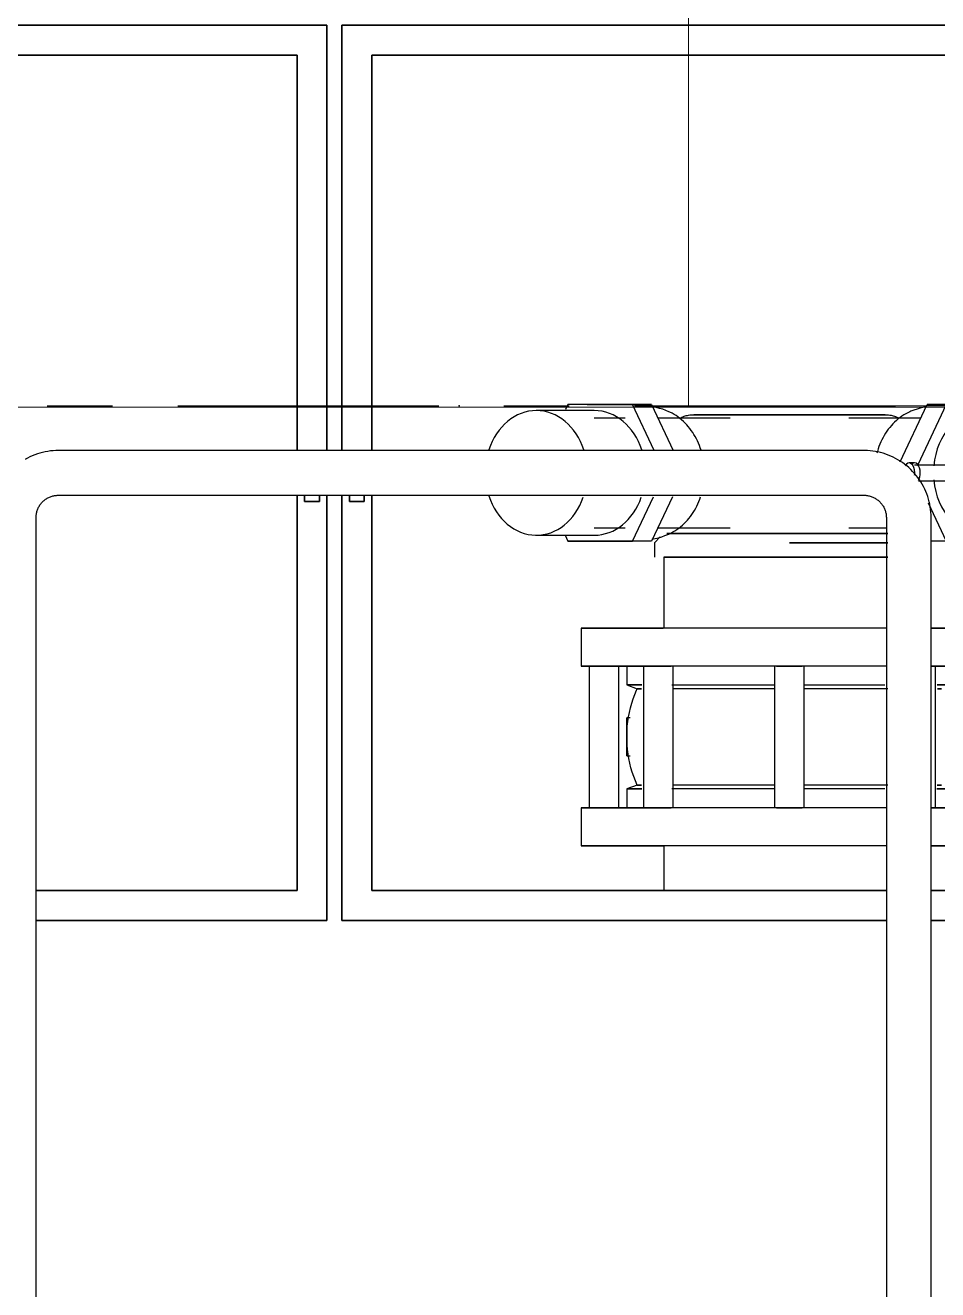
# Model space of a CAD drawing. Header units: millimetres. Extents: x 3774 to 718460, y -768339 to 192544.
# Drawn here: x 513681 to 514293, y -732009 to -731162 of the extents above; entities that cross this region are included whole.
import ezdxf
from ezdxf.xclip import XClip

# ---------------------------------------------------------------- set-up
doc = ezdxf.new("R2010")
doc.units = ezdxf.units.MM
doc.header["$XCLIPFRAME"] = 0
doc.linetypes.add('TA_GL_000.70000', pattern=[1.925, 0.7, -0.175, 0.175, -0.175, 0.7])
doc.linetypes.add('XKITLINE00', pattern=[0])
doc.layers.add('000 - 0_HIDE_OBJ_FRAMING_DEF_SUB_1', color=7, linetype='Continuous')
doc.layers.add('000 - 0_SYM_DWG_GRIDLINE_MAIN_COLOR_251', color=7, linetype='Continuous')
doc.layers.add('Part', color=7, linetype='Continuous', lineweight=0)
doc.styles.add('TA', font='', dxfattribs={"height": 4.5})
doc.styles.get('TA').set_extended_font_data('Cordia New')

# ---------------------------------------------------------------- blocks, each defined once
blk = doc.blocks.new('*U6352')
at = {"layer": '000 - 0_SYM_DWG_GRIDLINE_MAIN_COLOR_251', "color": 7, "linetype": 'ByBlock', "ltscale": 5}
blk.add_line((70, 0), (-169.147, 0), dxfattribs=at)
at = {"layer": '000 - 0_SYM_DWG_GRIDLINE_MAIN_COLOR_251', "color": 7}
blk.add_point((-99.147, 0), dxfattribs=at)
at = {"color": 7, "style": 'TA', "flags": 1}
blk.add_attdef('LOCATION', (6, -6), '', height=4.5, rotation=270, dxfattribs=at)
blk = doc.blocks.new('W-1-PP19-SE-ENT3_20260407-142914_PP19_ENT3_ELE4_DIMS_2')
at = {"layer": '000 - 0_SYM_DWG_GRIDLINE_MAIN_COLOR_251', "color": 7, "linetype": 'TA_GL_000.70000', "xscale": 50.00000000000003, "yscale": 50.00000000000003, "zscale": 50.00000000000003, "rotation": 180}
blk.add_blockref('*U6352', (-2517, 102450), dxfattribs=at)
blk = doc.blocks.new('*A22716562')
at = {"layer": 'Part', "color": 7, "linetype": 'XKITLINE00', "lineweight": 0}
for p, q in [((2581.921134, -156.339902), (2581.921134, -130.739902)), ((2586.238825, -156.339902), (2581.921134, -156.339902))]:
    blk.add_line(p, q, dxfattribs=at)
blk = doc.blocks.new('*A22826573')
at = {"layer": 'Part', "color": 7, "linetype": 'XKITLINE00', "lineweight": 0}
blk.add_line((2577.484961, -156.347902), (2594.164986, -156.347902), dxfattribs=at)
blk = doc.blocks.new('W-1-PP19-SE-ENT3_20260407-143459_PP19_ENT3_SE_ELE4')
at = {"color": 7, "lineweight": 0, "xscale": 125, "yscale": 125, "zscale": 125}
for name in ['*A22716562', '*A22826573']:
    blk.add_blockref(name, (-320145.950375, 121992.48775), dxfattribs=at)
blk = doc.blocks.new('DPA_U BICYCLE PARKING - DPA_U BICYCLE PARKING_650mm-10731399-2350-01 ENTRANCE 3 ELEVATION 4')
at = {"layer": '000 - 0_HIDE_OBJ_FRAMING_DEF_SUB_1', "color": 7}
for p, q in [((-10343.64, 102215), (-10882.96, 102215)), ((-10882.96, 102185), (-10343.64, 102185)), ((-10897.96, 101302), (-10897.96, 102170)), ((-10327.96, 102170), (-10327.96, 101300)), ((-10297.96, 101300), (-10297.96, 102170))]:
    blk.add_line(p, q, dxfattribs=at)
at = {"layer": '000 - 0_HIDE_OBJ_FRAMING_DEF_SUB_1', "color": 7, "flags": 128}
for points in [[(-10882.96, 102215), (-10884.76, 102214.96), (-10886.55, 102214.86), (-10888.34, 102214.68), (-10890.13, 102214.43), (-10891.9, 102214.1), (-10893.65, 102213.71), (-10895.39, 102213.25), (-10897.11, 102212.72), (-10898.81, 102212.12), (-10900.48, 102211.45), (-10902.12, 102210.71), (-10903.74, 102209.91), (-10905.09, 102209.17)], [(-10320.18, 102208.81), (-10321.75, 102209.69), (-10323.35, 102210.5), (-10324.99, 102211.26), (-10326.65, 102211.94), (-10328.34, 102212.56), (-10330.05, 102213.11), (-10331.79, 102213.59), (-10333.54, 102214), (-10335.31, 102214.35), (-10337.09, 102214.62), (-10338.88, 102214.81), (-10340.67, 102214.94), (-10342.47, 102215), (-10342.96, 102215)], [(-10297.96, 102170), (-10297.99, 102171.8), (-10298.1, 102173.6), (-10298.28, 102175.39), (-10298.53, 102177.17), (-10298.85, 102178.94), (-10299.25, 102180.7), (-10299.71, 102182.44), (-10300.24, 102184.16), (-10300.84, 102185.85), (-10301.51, 102187.52), (-10302.24, 102189.17), (-10303.04, 102190.78), (-10303.9, 102192.36), (-10304.83, 102193.9), (-10305.82, 102195.41), (-10306.86, 102196.87), (-10307.97, 102198.3), (-10309.12, 102199.67), (-10310.34, 102201), (-10311.6, 102202.28), (-10312.92, 102203.51), (-10314.28, 102204.68), (-10315.69, 102205.8), (-10317.15, 102206.86), (-10318.64, 102207.87), (-10319.23, 102208.23)], [(-10894.99, 102178.96), (-10894.62, 102179.43), (-10894.23, 102179.89), (-10893.83, 102180.33)], [(-10334, 102182.03), (-10333.52, 102181.66), (-10333.07, 102181.28), (-10332.62, 102180.87)]]:
    blk.add_lwpolyline(points, dxfattribs=at)
blk = doc.blocks.new('DPA_U BICYCLE PARKING - DPA_U BICYCLE PARKING_650mm-V189-2350-01 ENTRANCE 3 ELEVATION 4')
at = {"layer": '000 - 0_HIDE_OBJ_FRAMING_DEF_SUB_1', "color": 7}
for p, q in [((-10342.96, 102215), (-10882.96, 102215)), ((-10882.96, 102185), (-10342.96, 102185)), ((-10897.96, 101302), (-10897.96, 102170)), ((-10327.96, 102170), (-10327.96, 101300)), ((-10297.96, 101300), (-10297.96, 102170))]:
    blk.add_line(p, q, dxfattribs=at)
at = {"layer": '000 - 0_HIDE_OBJ_FRAMING_DEF_SUB_1', "color": 7, "flags": 128}
for points in [[(-10882.96, 102215), (-10884.76, 102214.96), (-10886.55, 102214.86), (-10888.34, 102214.68), (-10890.13, 102214.43), (-10891.9, 102214.1), (-10893.65, 102213.71), (-10895.39, 102213.25), (-10897.11, 102212.72), (-10898.81, 102212.12), (-10900.48, 102211.45), (-10902.12, 102210.71), (-10903.74, 102209.91), (-10905.32, 102209.05)], [(-10297.96, 102170), (-10297.99, 102171.8), (-10298.1, 102173.6), (-10298.28, 102175.39), (-10298.53, 102177.17), (-10298.85, 102178.94), (-10299.25, 102180.7), (-10299.71, 102182.44), (-10300.24, 102184.16), (-10300.84, 102185.85), (-10301.51, 102187.52), (-10302.24, 102189.17), (-10303.04, 102190.78), (-10303.9, 102192.36), (-10304.83, 102193.9), (-10305.82, 102195.41), (-10306.86, 102196.87), (-10307.97, 102198.3), (-10309.12, 102199.67), (-10310.34, 102201), (-10311.6, 102202.28), (-10312.92, 102203.51), (-10314.28, 102204.68), (-10315.69, 102205.8), (-10317.15, 102206.86), (-10318.64, 102207.87), (-10320.18, 102208.81), (-10321.75, 102209.69), (-10323.35, 102210.5), (-10324.99, 102211.26), (-10326.65, 102211.94), (-10328.34, 102212.56), (-10330.05, 102213.11), (-10331.79, 102213.59), (-10333.54, 102214), (-10335.31, 102214.35), (-10337.09, 102214.62), (-10338.88, 102214.81), (-10340.67, 102214.94), (-10342.47, 102215), (-10342.96, 102215)], [(-10897.96, 102170), (-10897.94, 102170.6), (-10897.91, 102171.2), (-10897.85, 102171.8), (-10897.76, 102172.39), (-10897.66, 102172.98), (-10897.53, 102173.57), (-10897.37, 102174.15), (-10897.19, 102174.72), (-10896.99, 102175.28), (-10896.77, 102175.84), (-10896.53, 102176.39), (-10896.26, 102176.93), (-10895.97, 102177.45), (-10895.66, 102177.97), (-10895.34, 102178.47), (-10894.99, 102178.96), (-10894.62, 102179.43), (-10894.23, 102179.89), (-10893.83, 102180.33), (-10893.41, 102180.76), (-10892.97, 102181.17), (-10892.51, 102181.56), (-10892.04, 102181.93), (-10891.56, 102182.29), (-10891.06, 102182.62), (-10890.55, 102182.94), (-10890.03, 102183.23), (-10889.49, 102183.5), (-10888.95, 102183.75), (-10888.39, 102183.98), (-10887.83, 102184.19), (-10887.26, 102184.37), (-10886.68, 102184.53), (-10886.09, 102184.67), (-10885.51, 102184.78), (-10884.91, 102184.87), (-10884.32, 102184.94), (-10883.72, 102184.98), (-10883.12, 102185), (-10882.96, 102185)], [(-10342.96, 102185), (-10342.36, 102184.99), (-10341.76, 102184.95), (-10341.16, 102184.89), (-10340.57, 102184.81), (-10339.98, 102184.7), (-10339.39, 102184.57), (-10338.81, 102184.42), (-10338.24, 102184.24), (-10337.67, 102184.04), (-10337.11, 102183.82), (-10336.57, 102183.57), (-10336.03, 102183.3), (-10335.5, 102183.02), (-10334.99, 102182.71), (-10334.49, 102182.38), (-10334, 102182.03), (-10333.52, 102181.66), (-10333.07, 102181.28), (-10332.62, 102180.87), (-10332.2, 102180.45), (-10331.79, 102180.01), (-10331.39, 102179.56), (-10331.02, 102179.09)], [(-10331.02, 102179.09), (-10330.67, 102178.6), (-10330.33, 102178.1), (-10330.02, 102177.59), (-10329.73, 102177.07), (-10329.45, 102176.54), (-10329.2, 102175.99), (-10328.98, 102175.44), (-10328.77, 102174.87), (-10328.59, 102174.3), (-10328.43, 102173.72), (-10328.29, 102173.14), (-10328.17, 102172.55), (-10328.08, 102171.96), (-10328.02, 102171.36), (-10327.98, 102170.76), (-10327.96, 102170.16), (-10327.96, 102170)]]:
    blk.add_lwpolyline(points, dxfattribs=at)
blk = doc.blocks.new('FH_FDC BOX - FH_FDC BOX-19340604-2350-01 ENTRANCE 3 ELEVATION 4')
at = {"layer": '000 - 0_HIDE_OBJ_FRAMING_DEF_SUB_1', "color": 7}
for p, q in [((-11282.96, 102500), (-10702.96, 102500)), ((-11282.96, 102500), (-10702.96, 102500)), ((-11282.96, 102500), (-10702.96, 102500)), ((-10702.96, 102500), (-11282.96, 102500)), ((-10702.96, 102500), (-10702.96, 102214.83)), ((-10702.96, 102500), (-10702.96, 102214.83)), ((-10702.96, 102500), (-10702.96, 102214.83)), ((-10702.96, 102214.83), (-10702.96, 102500)), ((-10692.96, 102500), (-10112.96, 102500)), ((-10692.96, 102214.82), (-10692.96, 102500)), ((-10692.96, 102500), (-10112.96, 102500)), ((-10692.96, 102500), (-10692.96, 102214.82)), ((-10692.96, 102214.82), (-10692.96, 102500)), ((-10692.96, 102500), (-10112.96, 102500)), ((-10112.96, 102500), (-10692.96, 102500)), ((-10692.96, 102500), (-10692.96, 102214.82)), ((-10722.96, 102480), (-11262.96, 102480)), ((-11262.96, 102480), (-10722.96, 102480)), ((-10722.96, 102214.85), (-10722.96, 102480)), ((-10722.96, 102480), (-10722.96, 102214.85)), ((-10672.96, 102480), (-10672.96, 102214.8)), ((-10132.96, 102480), (-10672.96, 102480)), ((-10672.96, 102480), (-10132.96, 102480)), ((-10672.96, 102214.8), (-10672.96, 102480)), ((-10541.41, 102245.77), (-10542.94, 102242.55)), ((-10498.12, 102245.77), (-10541.41, 102245.77)), ((-10528.63, 102245.77), (-10541.41, 102245.77)), ((-10528.63, 102245.77), (-10485.34, 102245.77)), ((-10483.57, 102215), (-10498.12, 102245.77)), ((-10485.34, 102245.77), (-10498.12, 102245.77)), ((-10485.34, 102245.77), (-10470.79, 102215)), ((-10318.72, 102207.41), (-10300.57, 102245.77)), ((-10287.79, 102245.77), (-10306.94, 102205.28)), ((-10300.57, 102245.77), (-10257.28, 102245.77)), ((-10287.79, 102245.77), (-10300.57, 102245.77)), ((-10523.72, 102241.77), (-10562.62, 102241.77)), ((-10503.08, 102236.77), (-10523.72, 102236.77)), ((-10432.72, 102236.77), (-10481.08, 102236.77)), ((-10304.83, 102236.77), (-10353.19, 102236.77)), ((-10309.02, 102206.66), (-10312.71, 102206.66)), ((-10279.08, 102205.26), (-10309.02, 102205.26)), ((-10306.41, 102194.74), (-10279.08, 102194.74)), ((-10722.96, 101920), (-10722.96, 102185.15)), ((-10722.96, 102185.15), (-10722.96, 101920)), ((-10717.96, 102180.88), (-10717.96, 102185.16)), ((-10717.96, 102185.16), (-10717.96, 102180.88)), ((-10707.96, 102185.17), (-10707.96, 102180.88)), ((-10707.96, 102180.88), (-10707.96, 102185.17)), ((-10702.96, 102185.17), (-10702.96, 101900)), ((-10702.96, 102185.17), (-10702.96, 101900)), ((-10702.96, 102185.17), (-10702.96, 101900)), ((-10702.96, 101900), (-10702.96, 102185.17)), ((-10692.96, 101900), (-10692.96, 102185.18)), ((-10692.96, 102185.18), (-10692.96, 101900)), ((-10692.96, 101900), (-10692.96, 102185.18)), ((-10692.96, 102185.18), (-10692.96, 101900)), ((-10687.96, 102180.88), (-10687.96, 102185.18)), ((-10687.96, 102185.18), (-10687.96, 102180.88)), ((-10677.96, 102185.19), (-10677.96, 102180.88)), ((-10677.96, 102180.88), (-10677.96, 102185.19)), ((-10672.96, 102185.2), (-10672.96, 101920)), ((-10672.96, 101920), (-10672.96, 102185.2)), ((-10498.12, 102154.23), (-10484.06, 102183.97)), ((-10471.27, 102183.97), (-10485.34, 102154.23)), ((-10707.96, 102180.88), (-10717.96, 102180.88)), ((-10717.96, 102180.88), (-10707.96, 102180.88)), ((-10677.96, 102180.88), (-10687.96, 102180.88)), ((-10687.96, 102180.88), (-10677.96, 102180.88)), ((-10299.9, 102179.83), (-10287.79, 102154.23)), ((-10562.62, 102158.23), (-10523.72, 102158.23)), ((-10543.31, 102158.23), (-10541.41, 102154.23)), ((-10523.72, 102163.23), (-10503.08, 102163.23)), ((-10481.08, 102163.23), (-10432.72, 102163.23)), ((-10392.96, 102159.45), (-10475.07, 102159.45)), ((-10475.07, 102159.45), (-10392.96, 102159.45)), ((-10392.96, 102159.45), (-10326.99, 102159.45)), ((-10326.99, 102159.45), (-10392.96, 102159.45)), ((-10353.19, 102163.23), (-10327.95, 102163.23)), ((-10541.41, 102154.23), (-10498.12, 102154.23)), ((-10528.63, 102154.23), (-10541.41, 102154.23)), ((-10485.34, 102154.23), (-10528.63, 102154.23)), ((-10485.34, 102154.23), (-10498.12, 102154.23)), ((-10479.49, 102157.07), (-10483.4, 102153.16)), ((-10483.4, 102153.16), (-10483.4, 102143.45)), ((-10392.96, 102153.16), (-10327.02, 102153.16)), ((-10327.02, 102153.16), (-10392.96, 102153.16)), ((-10392.96, 102153.16), (-10392.96, 102153.16)), ((-10258.2, 102154.23), (-10297.97, 102154.23)), ((-10287.79, 102154.23), (-10297.97, 102154.23)), ((-10477.11, 102143.45), (-10477.11, 102096)), ((-10477.11, 102143.45), (-10328.49, 102143.45)), ((-10328.49, 102143.45), (-10477.11, 102143.45)), ((-10392.96, 102143.45), (-10327.01, 102143.45)), ((-10327.01, 102143.45), (-10392.96, 102143.45)), ((-10392.96, 102143.45), (-10392.96, 102143.45)), ((-10532.46, 102096), (-10532.46, 102070.5)), ((-10327.42, 102096), (-10532.46, 102096)), ((-10532.46, 102096), (-10477.65, 102096)), ((-10253.46, 102096), (-10297.5, 102096)), ((-10297.5, 102096), (-10253.46, 102096)), ((-10327.41, 102070.5), (-10532.46, 102070.5)), ((-10532.46, 102070.5), (-10477.65, 102070.5)), ((-10527.21, 102070.5), (-10527.21, 101975.5)), ((-10517.21, 102070.5), (-10525.87, 102070.5)), ((-10525.87, 102070.5), (-10517.21, 102070.5)), ((-10517.21, 102070.5), (-10508.55, 102070.5)), ((-10508.55, 102070.5), (-10517.21, 102070.5)), ((-10507.21, 101975.5), (-10507.21, 102070.5)), ((-10501.96, 102070.5), (-10501.96, 102057.88)), ((-10328.89, 102070.5), (-10501.96, 102070.5)), ((-10501.96, 102070.5), (-10477.65, 102070.5)), ((-10490.81, 102070.5), (-10490.81, 101975.5)), ((-10487.88, 102070.5), (-10489.47, 102070.5)), ((-10489.47, 102070.5), (-10473.74, 102070.5)), ((-10478.23, 102070.5), (-10489.47, 102070.5)), ((-10489.47, 102070.5), (-10487.88, 102070.5)), ((-10472.15, 102070.5), (-10487.88, 102070.5)), ((-10487.88, 102070.5), (-10478.23, 102070.5)), ((-10473.74, 102070.5), (-10472.15, 102070.5)), ((-10470.81, 101975.5), (-10470.81, 102070.5)), ((-10402.96, 102070.5), (-10402.96, 101975.5)), ((-10401.62, 102070.5), (-10384.3, 102070.5)), ((-10384.3, 102070.5), (-10401.62, 102070.5)), ((-10382.96, 101975.5), (-10382.96, 102070.5)), ((-10298.01, 102070.5), (-10296.44, 102070.5)), ((-10296.44, 102070.5), (-10298.01, 102070.5)), ((-10298.01, 102070.5), (-10296.44, 102070.5)), ((-10296.44, 102070.5), (-10298.01, 102070.5)), ((-10253.46, 102070.5), (-10297.52, 102070.5)), ((-10297.52, 102070.5), (-10253.46, 102070.5)), ((-10283.96, 102070.5), (-10296.84, 102070.5)), ((-10296.84, 102070.5), (-10283.96, 102070.5)), ((-10295.1, 101975.5), (-10295.1, 102070.5)), ((-10501.96, 102057.88), (-10494.94, 102055.33)), ((-10501.96, 102057.88), (-10491.9, 102057.88)), ((-10491.9, 102057.88), (-10501.96, 102057.88)), ((-10471.75, 102057.88), (-10403.06, 102057.88)), ((-10382.85, 102057.88), (-10328.89, 102057.88)), ((-10293.97, 102057.88), (-10283.96, 102057.88)), ((-10283.96, 102057.88), (-10293.97, 102057.88)), ((-10492.08, 102055.33), (-10494.94, 102055.33)), ((-10494.94, 102055.33), (-10492.08, 102055.33)), ((-10402.94, 102055.33), (-10470.86, 102055.33)), ((-10326.89, 102055.33), (-10382.98, 102055.33)), ((-10290.97, 102055.33), (-10293.76, 102055.33)), ((-10293.76, 102055.33), (-10290.97, 102055.33)), ((-10499.68, 102035.75), (-10501.96, 102035.75)), ((-10501.96, 102035.75), (-10501.96, 102010.25)), ((-10501.96, 102010.25), (-10501.96, 102035.75)), ((-10501.96, 102010.25), (-10499.68, 102010.25)), ((-10494.94, 101990.67), (-10501.96, 101988.12)), ((-10492.15, 101990.67), (-10494.94, 101990.67)), ((-10494.94, 101990.67), (-10492.15, 101990.67)), ((-10402.99, 101990.67), (-10470.9, 101990.67)), ((-10326.85, 101990.67), (-10382.92, 101990.67)), ((-10290.97, 101990.67), (-10293.83, 101990.67)), ((-10293.83, 101990.67), (-10290.97, 101990.67)), ((-10501.96, 101988.12), (-10501.96, 101975.5)), ((-10491.94, 101988.12), (-10501.96, 101988.12)), ((-10501.96, 101988.12), (-10491.94, 101988.12)), ((-10403.11, 101988.12), (-10471.79, 101988.12)), ((-10328.89, 101988.12), (-10382.8, 101988.12)), ((-10283.96, 101988.12), (-10294.01, 101988.12)), ((-10294.01, 101988.12), (-10283.96, 101988.12)), ((-10532.46, 101975.5), (-10532.46, 101950)), ((-10327.35, 101975.5), (-10532.46, 101975.5)), ((-10532.46, 101975.5), (-10477.65, 101975.5)), ((-10517.21, 101975.5), (-10525.87, 101975.5)), ((-10525.87, 101975.5), (-10517.21, 101975.5)), ((-10517.21, 101975.5), (-10508.55, 101975.5)), ((-10508.55, 101975.5), (-10517.21, 101975.5)), ((-10328.89, 101975.5), (-10501.96, 101975.5)), ((-10501.96, 101975.5), (-10477.65, 101975.5)), ((-10473.74, 101975.5), (-10489.47, 101975.5)), ((-10489.47, 101975.5), (-10487.88, 101975.5)), ((-10487.88, 101975.5), (-10489.47, 101975.5)), ((-10489.47, 101975.5), (-10478.23, 101975.5)), ((-10487.88, 101975.5), (-10472.15, 101975.5)), ((-10478.23, 101975.5), (-10487.88, 101975.5)), ((-10472.15, 101975.5), (-10473.74, 101975.5)), ((-10401.62, 101975.5), (-10384.3, 101975.5)), ((-10384.3, 101975.5), (-10401.62, 101975.5)), ((-10298.03, 101975.5), (-10296.44, 101975.5)), ((-10296.44, 101975.5), (-10298.03, 101975.5)), ((-10298.03, 101975.5), (-10296.44, 101975.5)), ((-10296.44, 101975.5), (-10298.03, 101975.5)), ((-10253.46, 101975.5), (-10297.58, 101975.5)), ((-10297.58, 101975.5), (-10253.46, 101975.5)), ((-10283.96, 101975.5), (-10296.9, 101975.5)), ((-10296.9, 101975.5), (-10283.96, 101975.5)), ((-10327.33, 101950), (-10532.46, 101950)), ((-10532.46, 101950), (-10477.65, 101950)), ((-10477.11, 101950), (-10477.11, 101920)), ((-10253.46, 101950), (-10297.6, 101950)), ((-10297.6, 101950), (-10253.46, 101950)), ((-10897.96, 101920), (-10722.96, 101920)), ((-10722.96, 101920), (-10897.96, 101920)), ((-10672.96, 101920), (-10327.81, 101920)), ((-10327.81, 101920), (-10672.96, 101920)), ((-10298.1, 101920), (-10132.96, 101920)), ((-10132.96, 101920), (-10298.1, 101920)), ((-10702.96, 101900), (-10897.96, 101900)), ((-10702.96, 101900), (-10897.96, 101900)), ((-10702.96, 101900), (-10897.96, 101900)), ((-10897.96, 101900), (-10702.96, 101900)), ((-10327.8, 101900), (-10692.96, 101900)), ((-10327.8, 101900), (-10692.96, 101900)), ((-10327.8, 101900), (-10692.96, 101900)), ((-10692.96, 101900), (-10327.8, 101900)), ((-10328.49, 101900), (-10477.11, 101900)), ((-10477.11, 101900), (-10328.49, 101900)), ((-10112.96, 101900), (-10298.11, 101900)), ((-10112.96, 101900), (-10298.11, 101900)), ((-10112.96, 101900), (-10298.11, 101900)), ((-10298.11, 101900), (-10112.96, 101900))]:
    blk.add_line(p, q, dxfattribs=at)
at = {"layer": '000 - 0_HIDE_OBJ_FRAMING_DEF_SUB_1', "color": 7, "flags": 128}
for points in [[(-10473.79, 102241), (-10475.8, 102241.84), (-10477.88, 102242.59), (-10480.02, 102243.25), (-10482.2, 102243.81), (-10484.43, 102244.28)], [(-10300.77, 102244.4), (-10303.01, 102243.97), (-10305.21, 102243.44), (-10307.37, 102242.81), (-10309.46, 102242.08), (-10311.5, 102241.27), (-10312.13, 102241)], [(-10452.16, 102215.13), (-10452.68, 102216.73), (-10453.26, 102218.31), (-10453.89, 102219.86), (-10454.57, 102221.38), (-10455.3, 102222.87), (-10456.08, 102224.33), (-10456.92, 102225.75), (-10457.79, 102227.13), (-10458.72, 102228.47), (-10459.69, 102229.77), (-10460.71, 102231.02), (-10461.77, 102232.23), (-10462.87, 102233.39), (-10464.01, 102234.49), (-10465.19, 102235.55), (-10466.41, 102236.55), (-10467.66, 102237.49), (-10468.95, 102238.37), (-10470.27, 102239.19), (-10471.62, 102239.94), (-10473, 102240.64), (-10473.79, 102241)], [(-10466.53, 102236.64), (-10465.82, 102237), (-10465.09, 102237.34), (-10464.35, 102237.64), (-10463.6, 102237.92), (-10462.84, 102238.16), (-10462.07, 102238.37), (-10461.29, 102238.56), (-10460.51, 102238.71), (-10459.71, 102238.83), (-10458.92, 102238.92), (-10458.12, 102238.97), (-10457.32, 102239), (-10457.11, 102239)], [(-10392.96, 102239), (-10395.52, 102239), (-10398.08, 102239), (-10400.64, 102239), (-10403.18, 102239), (-10405.7, 102239), (-10408.2, 102239), (-10410.68, 102239), (-10413.14, 102239), (-10415.55, 102239), (-10417.94, 102239), (-10420.28, 102239), (-10422.58, 102239), (-10424.83, 102239), (-10427.03, 102239), (-10429.18, 102239), (-10431.27, 102239), (-10433.29, 102239), (-10435.26, 102239), (-10437.15, 102239), (-10438.97, 102239), (-10440.72, 102239), (-10442.4, 102239), (-10443.99, 102239), (-10445.51, 102239), (-10446.94, 102239), (-10448.28, 102239), (-10449.53, 102239), (-10450.7, 102239), (-10451.77, 102239), (-10452.75, 102239), (-10453.63, 102239), (-10454.41, 102239), (-10455.1, 102239), (-10455.69, 102239), (-10456.17, 102239), (-10456.56, 102239), (-10456.84, 102239), (-10457.02, 102239), (-10457.1, 102239), (-10457.11, 102239)], [(-10457.11, 102239), (-10457.05, 102239), (-10456.9, 102239), (-10456.64, 102239), (-10456.29, 102239), (-10455.83, 102239), (-10455.27, 102239), (-10454.61, 102239), (-10453.85, 102239), (-10452.99, 102239), (-10452.04, 102239), (-10451, 102239), (-10449.86, 102239), (-10448.63, 102239), (-10447.31, 102239), (-10445.9, 102239), (-10444.41, 102239), (-10442.84, 102239), (-10441.18, 102239), (-10439.45, 102239), (-10437.65, 102239), (-10435.77, 102239), (-10433.83, 102239), (-10431.82, 102239), (-10429.75, 102239), (-10427.62, 102239), (-10425.43, 102239), (-10423.19, 102239), (-10420.9, 102239), (-10418.57, 102239), (-10416.2, 102239), (-10413.79, 102239), (-10411.35, 102239), (-10408.88, 102239), (-10406.38, 102239), (-10403.86, 102239), (-10401.32, 102239), (-10398.77, 102239), (-10396.21, 102239), (-10393.65, 102239), (-10392.96, 102239)], [(-10392.96, 102239), (-10390.39, 102239), (-10387.83, 102239), (-10385.28, 102239), (-10382.74, 102239), (-10380.21, 102239), (-10377.71, 102239), (-10375.23, 102239), (-10372.78, 102239), (-10370.36, 102239), (-10367.97, 102239), (-10365.63, 102239), (-10363.33, 102239), (-10361.08, 102239), (-10358.88, 102239), (-10356.73, 102239), (-10354.65, 102239), (-10352.62, 102239), (-10350.66, 102239), (-10348.76, 102239), (-10346.94, 102239), (-10345.19, 102239), (-10343.51, 102239), (-10341.92, 102239), (-10340.4, 102239), (-10338.98, 102239), (-10337.63, 102239), (-10336.38, 102239), (-10335.21, 102239), (-10334.14, 102239), (-10333.17, 102239), (-10332.28, 102239), (-10331.5, 102239), (-10330.81, 102239), (-10330.23, 102239), (-10329.74, 102239), (-10329.35, 102239), (-10329.07, 102239), (-10328.89, 102239), (-10328.81, 102239), (-10328.81, 102239)], [(-10328.81, 102239), (-10328.86, 102239), (-10329.01, 102239), (-10329.27, 102239), (-10329.63, 102239), (-10330.08, 102239), (-10330.64, 102239), (-10331.3, 102239), (-10332.06, 102239), (-10332.92, 102239), (-10333.87, 102239), (-10334.92, 102239), (-10336.06, 102239), (-10337.29, 102239), (-10338.6, 102239), (-10340.01, 102239), (-10341.5, 102239), (-10343.07, 102239), (-10344.73, 102239), (-10346.46, 102239), (-10348.26, 102239), (-10350.14, 102239), (-10352.08, 102239), (-10354.09, 102239), (-10356.16, 102239), (-10358.3, 102239), (-10360.48, 102239), (-10362.72, 102239), (-10365.01, 102239), (-10367.34, 102239), (-10369.71, 102239), (-10372.12, 102239), (-10374.56, 102239), (-10377.04, 102239), (-10379.53, 102239), (-10382.05, 102239), (-10384.59, 102239), (-10387.14, 102239), (-10389.7, 102239), (-10392.26, 102239), (-10392.96, 102239)], [(-10312.13, 102241), (-10313.52, 102240.34), (-10314.88, 102239.62), (-10316.22, 102238.84), (-10317.53, 102237.99), (-10318.8, 102237.08), (-10320.04, 102236.12), (-10321.24, 102235.09), (-10322.41, 102234.02), (-10323.53, 102232.89), (-10324.61, 102231.71), (-10325.65, 102230.48), (-10326.65, 102229.21), (-10327.6, 102227.89), (-10328.51, 102226.53), (-10329.37, 102225.13), (-10330.18, 102223.69), (-10330.94, 102222.22), (-10331.65, 102220.72), (-10332.3, 102219.18), (-10332.91, 102217.62), (-10333.46, 102216.03), (-10333.97, 102214.42), (-10334.28, 102213.26)], [(-10328.81, 102239), (-10328.01, 102238.98), (-10327.21, 102238.94), (-10326.41, 102238.86), (-10325.62, 102238.74), (-10324.83, 102238.6), (-10324.05, 102238.43), (-10323.28, 102238.22), (-10322.51, 102237.98), (-10321.76, 102237.72), (-10321.02, 102237.42), (-10320.29, 102237.1), (-10319.57, 102236.74)], [(-10473.79, 102159), (-10472.39, 102159.66), (-10471.03, 102160.38), (-10469.69, 102161.16), (-10468.38, 102162.01), (-10467.11, 102162.92), (-10465.87, 102163.88), (-10464.67, 102164.91), (-10463.51, 102165.98), (-10462.38, 102167.11), (-10461.3, 102168.29), (-10460.26, 102169.52), (-10459.26, 102170.79), (-10458.31, 102172.11), (-10457.4, 102173.47), (-10456.55, 102174.87), (-10455.74, 102176.31), (-10454.98, 102177.78), (-10454.27, 102179.28), (-10453.61, 102180.82), (-10453, 102182.38), (-10452.45, 102183.97)], [(-10485.14, 102155.6), (-10482.9, 102156.03), (-10480.7, 102156.56), (-10478.55, 102157.19), (-10476.45, 102157.92), (-10474.41, 102158.73), (-10473.79, 102159)], [(-10494.94, 101990.67), (-10496.18, 101993.54), (-10497.3, 101996.45), (-10498.3, 101999.41), (-10499.19, 102002.4), (-10499.95, 102005.43), (-10500.59, 102008.48), (-10501.11, 102011.56), (-10501.51, 102014.66), (-10501.78, 102017.77), (-10501.93, 102020.88), (-10501.95, 102024), (-10501.85, 102027.12), (-10501.62, 102030.24), (-10501.27, 102033.34), (-10500.79, 102036.42), (-10500.19, 102039.49), (-10499.47, 102042.53), (-10498.63, 102045.53), (-10497.67, 102048.5), (-10496.59, 102051.43), (-10495.4, 102054.32), (-10494.94, 102055.33)]]:
    blk.add_lwpolyline(points, dxfattribs=at)
at = {"layer": '000 - 0_HIDE_OBJ_FRAMING_DEF_SUB_1', "color": 7}
for centre, major_axis, ratio, start_param, end_param in [((-10562.62, 102200), (0, 41.77), 0.819152, 5.088484, 7.477886), ((-10523.72, 102200), (0, 41.77), 0.819152, 5.088484, 6.283185), ((-10262.19, 102200), (0, 41.77), 0.819152, 0, 1.456605), ((-10312.71, 102200), (0, 6.66), 0.573576, 4.712389, 7.064524), ((-10309.02, 102200), (0, 6.66), 0.573576, 4.712389, 6.806784), ((-10312.71, 102200), (0, 6.66), 0.573576, 4.492791, 4.712389), ((-10309.02, 102200), (0, 6.66), 0.573576, 3.872176, 4.712389), ((-10262.19, 102200), (0, 41.77), 0.819152, 1.684988, 3.141593), ((-10562.62, 102200), (0, 41.77), 0.819152, 1.946892, 4.310421), ((-10523.72, 102200), (0, 41.77), 0.819152, 3.141593, 4.310421)]:
    blk.add_ellipse(centre, major_axis=major_axis, ratio=ratio, start_param=start_param, end_param=end_param, dxfattribs=at)
blk = doc.blocks.new('A$C7d5df670')
at = {"layer": '000 - 0_HIDE_OBJ_FRAMING_DEF_SUB_1', "color": 7}
for name in ['FH_FDC BOX - FH_FDC BOX-19340604-2350-01 ENTRANCE 3 ELEVATION 4', 'DPA_U BICYCLE PARKING - DPA_U BICYCLE PARKING_650mm-10731399-2350-01 ENTRANCE 3 ELEVATION 4', 'DPA_U BICYCLE PARKING - DPA_U BICYCLE PARKING_650mm-10731399-2350-01 ENTRANCE 3 ELEVATION 4', 'DPA_U BICYCLE PARKING - DPA_U BICYCLE PARKING_650mm-10731399-2350-01 ENTRANCE 3 ELEVATION 4', 'DPA_U BICYCLE PARKING - DPA_U BICYCLE PARKING_650mm-10731399-2350-01 ENTRANCE 3 ELEVATION 4', 'DPA_U BICYCLE PARKING - DPA_U BICYCLE PARKING_650mm-10731399-2350-01 ENTRANCE 3 ELEVATION 4', 'DPA_U BICYCLE PARKING - DPA_U BICYCLE PARKING_650mm-10731399-2350-01 ENTRANCE 3 ELEVATION 4', 'DPA_U BICYCLE PARKING - DPA_U BICYCLE PARKING_650mm-10731399-2350-01 ENTRANCE 3 ELEVATION 4', 'DPA_U BICYCLE PARKING - DPA_U BICYCLE PARKING_650mm-10731399-2350-01 ENTRANCE 3 ELEVATION 4', 'DPA_U BICYCLE PARKING - DPA_U BICYCLE PARKING_650mm-10731399-2350-01 ENTRANCE 3 ELEVATION 4', 'DPA_U BICYCLE PARKING - DPA_U BICYCLE PARKING_650mm-V189-2350-01 ENTRANCE 3 ELEVATION 4']:
    blk.add_blockref(name, (18312.98, -101150), dxfattribs=at)

msp = doc.modelspace()

# ---------------------------------------------------------------- block references
at = {"color": 7}
ref = msp.add_blockref('W-1-PP19-SE-ENT3_20260407-142914_PP19_ENT3_ELE4_DIMS_2', (511531.288, -833866.64), dxfattribs=at)
XClip(ref).set_block_clipping_path([(-11304.0968506876, 98755.1221213046), (6699.1176849194, 115887.2401709807)])
for name, p in [('W-1-PP19-SE-ENT3_20260407-143459_PP19_ENT3_SE_ELE4', (511531.288, -833866.64)), ('A$C7d5df670', (506273.101, -732511.64))]:
    msp.add_blockref(name, p, dxfattribs=at)

doc.saveas('drawing.dxf')
